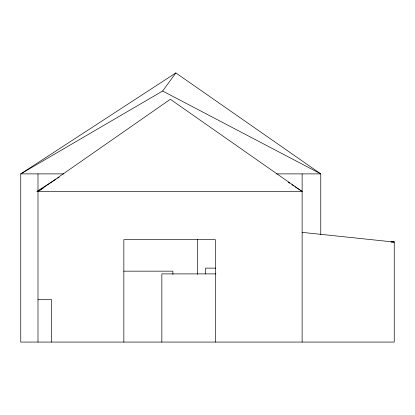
<?xml version="1.0" encoding="UTF-8"?>
<svg xmlns="http://www.w3.org/2000/svg" width="415" height="415" viewBox="0 0 415 415"><rect width="100%" height="100%" fill="white"/><g stroke="black" fill="none" stroke-linecap="round" stroke-linejoin="round"><path stroke-width="0.62" d="M391.029 241.763L394.25 241.763L394.25 342.069L20.75 342.069L20.75 173.885L162.628 91.025L175.851 72.931L320.759 173.885L320.759 234.693M37.988 191.46L170.332 99.278L302.125 191.46L37.988 191.46L43.43 187.969M175.851 72.931L20.75 173.885L63.739 173.885M36.826 191.46L55.958 179.296M57.597 178.253L59.236 177.21M276.623 173.885L320.759 173.885L162.628 91.025M391.029 242.07L394.25 242.07L302.125 232.369M215.805 268.132L205.524 268.132L205.524 273.916M123.784 271.161L172.889 271.161L172.889 274.382M215.914 273.89L161.845 273.89L161.845 342.069M37.988 299.646L51.626 299.646L51.626 342.069M288.129 182.164L289.743 183.233M291.895 184.665L294.048 186.096M295.127 186.812L302.125 191.46M302.125 173.885L302.125 342.069M215.359 342.069L215.359 239.642L123.841 239.642L123.841 342.069M197.514 239.424L197.514 274.325M37.988 173.885L37.988 342.069"/></g></svg>
